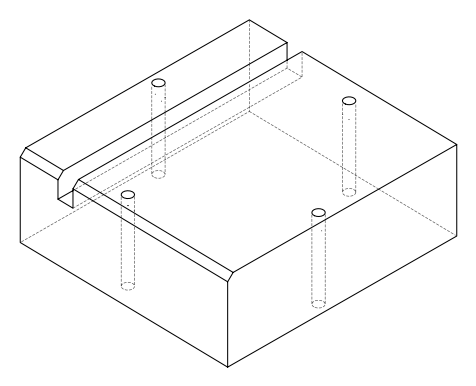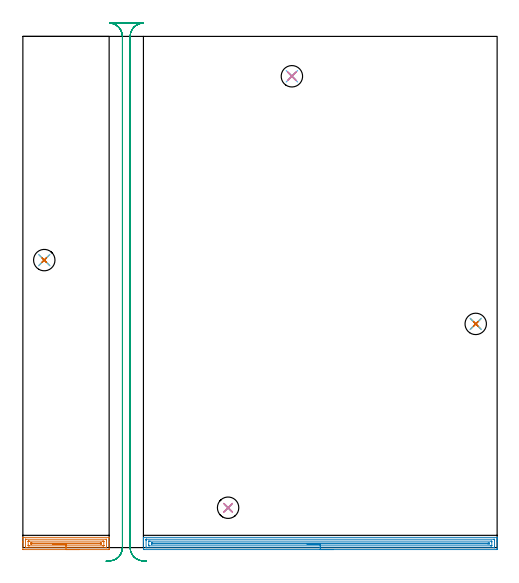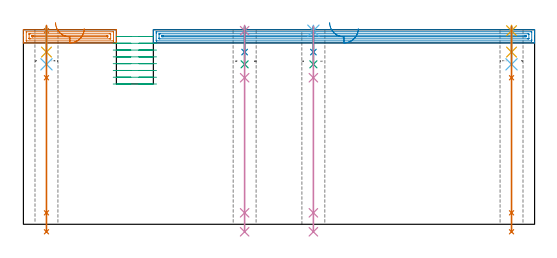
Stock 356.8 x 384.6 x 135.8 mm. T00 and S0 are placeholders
(PLAN: 19 operations, 14 tool changes, 28.8 min)
(1 AREA_MILL | FG_CHAMFER_SURFACE | UGT0205_001 | 2.26 min | 2982 mm3)
(2 AREA_MILL_1 | FG_CHAMFER_SURFACE_1 | UGT0205_001 | 8.7 min | 11495 mm3)
(3 MILL_RECTANGULAR_SLOT | SLOT_RECTANGULAR | UGT0201_094 | Follow Part, ap 5, ae 75% | 13.88 min | 375611 mm3)
(4 SPOT_DRILL | STEP1HOLE | NXT0321_9005460120000 | 0.03 min | 3 mm3)
(5 SPOT_DRILL_1 | STEP1HOLE_1 | NXT0321_9005460120000 | 0.03 min | 48 mm3)
(6 SPOT_DRILL_2 | STEP1HOLE_2 | NXT0321_9005460120000 | 0.03 min | 6 mm3)
(7 SPOT_DRILL_3 | STEP1HOLE_3 | NXT0321_9005460120000 | 0.03 min | 45 mm3)
(8 DRILL_BLIND_HOLE_INTO_CENTER | STEP1HOLE | UGT0301_217 | 0.07 min | 1141 mm3)
(9 DRILL_TO_ENLARGE_BLIND_HOLE | STEP1HOLE | NXT0301_111 | 0.11 min | 3494 mm3)
(10 GUN_DRILL_THROUGH_HOLE | STEP1HOLE | UGT0307_013 | 0.77 min | 22667 mm3)
(11 DRILL_BLIND_HOLE_INTO_CENTER_1 | STEP1HOLE_1 | UGT0301_217 | 0.07 min | 1150 mm3)
(12 DRILL_TO_ENLARGE_BLIND_HOLE_1 | STEP1HOLE_1 | NXT0301_111 | 0.11 min | 3494 mm3)
(13 GUN_DRILL_THROUGH_HOLE_1 | STEP1HOLE_1 | UGT0307_013 | 0.77 min | 22670 mm3)
(14 DRILL_BLIND_HOLE_INTO_CENTER_2 | STEP1HOLE_2 | UGT0301_217 | 0.07 min | 1192 mm3)
(15 DRILL_TO_ENLARGE_BLIND_HOLE_2 | STEP1HOLE_2 | NXT0301_111 | 0.11 min | 3443 mm3)
(16 GUN_DRILL_THROUGH_HOLE_2 | STEP1HOLE_2 | UGT0307_013 | 0.77 min | 22669 mm3)
(17 DRILL_BLIND_HOLE_INTO_CENTER_3 | STEP1HOLE_3 | UGT0301_217 | 0.07 min | 1137 mm3)
(18 DRILL_TO_ENLARGE_BLIND_HOLE_3 | STEP1HOLE_3 | NXT0301_111 | 0.11 min | 3449 mm3)
(19 GUN_DRILL_THROUGH_HOLE_3 | STEP1HOLE_3 | UGT0307_013 | 0.77 min | 22777 mm3)
(TOOL UGT0205_001 | Chamfer Mill 20 x 3 x 45 deg. | D20 FL50 Z2)
(TOOL UGT0201_094 | End mill 20 mm | D20 FL38 Z4)
(TOOL NXT0321_9005460120000 | NC Spot Drill, 142deg, 12mm, Carbide, Uncoated | D12 PA142 FL30 Z2)
(TOOL UGT0301_217 | Twist Drill 10.4 mm | D10.4 PA118 FL82 Z2)
(TOOL NXT0301_111 | Carbide Drill 16.1mm [860.1-1610-050A1-PM 4234] | D16.1 PA147 FL73 Z2)
(TOOL UGT0307_013 | Gun Drill 16 mm | D16 PA130 FL24 Z1)
(OP 1 AREA_MILL)
G17 G21 G94 G90
T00 M6
G54
G17 G0 G90 X42.45 Y-1.5 S1061 M3
G43 Z145.8 H0
Z136.6
G94 G1 X42.412 Z135.728 F250.
X42.298 Z134.864
X42.109 Z134.012
X41.847 Z133.18
X41.513 Z132.374
X41.11 Z131.6
X40.642 Z130.864
X40.11 Z130.172
X39.521 Z129.529
X38.878 Z128.94
X38.186 Z128.409
X37.45 Z127.94
X36.676 Z127.537
X35.87 Z127.203
X35.038 Z126.941
X34.187 Z126.752
X33.322 Z126.638
X32.45 Z126.6
X0.526
X0.221 Y-1.496 Z126.602
X0.01 Y-1.491 Z126.605
X0. Y-1.273 Z126.823
Y3.546 Z131.639
Y4.271 Z132.369
Y4.437 Z132.534
Y7.481 Z135.579
X0.007 Y7.675 Z135.769
X0.01 Y7.696 Z135.789
X0.083 Y7.7 Z135.8
X64.817
X64.89 Y7.696 Z135.789
X64.893 Y7.675 Z135.769
X64.9 Y7.481 Z135.579
Y4.271 Z132.369
Y3.546 Z131.639
Y-0.911 Z127.185
X64.897 Y-1.276 Z126.82
X64.89 Y-1.491 Z126.605
X64.676 Y-1.499 Z126.599
X64.374 Y-1.5 Z126.6
X32.45
Y-0.086 Z128.014
X2.3
X2.021 Y-0.079 Z128.021
X2.01 Y-0.061 Z128.039
X2.008 Y-0.02 Z128.08
X2.001 Y0.28 Z128.38
Y6.219 Z134.319
X2.002 Y6.257 Z134.357
X2.006 Y6.275 Z134.375
X2.008 Y6.278 Z134.378
X2.037 Y6.281 Z134.381
X2.168 Y6.285 Z134.385
X2.234 Y6.286 Z134.386
X62.6 Y6.285 Z134.385
X62.879 Y6.279 Z134.379
X62.89 Y6.261 Z134.361
X62.892 Y6.219 Z134.319
X62.899 Y5.92 Z134.02
Y-0.02 Z128.08
X62.898 Y-0.057 Z128.043
X62.894 Y-0.075 Z128.025
X62.892 Y-0.078 Z128.022
X62.863 Y-0.081 Z128.019
X62.732 Y-0.085 Z128.015
X62.666 Y-0.086 Z128.014
X32.45
Y1.328 Z129.428
X4.96 Y1.329 Z129.429
X4.504 Y1.33 Z129.43
X4.073 Y1.334 Z129.434
X4.021 Y1.335 Z129.435
X4.009 Y1.543 Z129.643
X4.002 Y1.69 Z129.79
X4.001 Y1.763 Z129.863
X4. Y1.836 Z129.936
Y4.51 Z132.61
X4.001 Y4.584 Z132.684
X4.004 Y4.731 Z132.831
X4.01 Y4.828 Z132.928
X4.015 Y4.866 Z132.966
X4.021 Y4.867 Z132.967
X4.073 Y4.869 Z132.969
X4.528 Y4.871 Z132.971
X4.96
X59.94
X60.396 Y4.87 Z132.97
X60.827 Y4.866 Z132.966
X60.879 Y4.865 Z132.965
X60.891 Y4.657 Z132.757
X60.898 Y4.51 Z132.61
X60.899 Y4.437 Z132.537
X60.9 Y4.364 Z132.464
Y1.69 Z129.79
X60.899 Y1.616 Z129.716
X60.896 Y1.469 Z129.569
X60.89 Y1.372 Z129.472
X60.885 Y1.334 Z129.434
X60.879 Y1.333 Z129.433
X60.827 Y1.331 Z129.431
X60.372 Y1.329 Z129.429
X59.94
X32.45 Y1.328 Z129.428
Y2.743 Z130.843
X6.646
X6.297 Y2.744 Z130.844
X6.123 Y2.747 Z130.847
X6.038 Y2.75 Z130.85
X6.01 Y2.756 Z130.856
X6.009 Y2.788 Z130.888
X6.002 Y3.39 Z131.49
X6.007 Y3.441 Z131.541
X6.01 Y3.45 Z131.55
X6.024 Y3.451 Z131.551
X6.733 Y3.457 Z131.557
X6.821
X58.255
X58.603 Y3.456 Z131.556
X58.777 Y3.453 Z131.553
X58.862 Y3.45 Z131.55
X58.89 Y3.444 Z131.544
X58.892 Y3.412 Z131.512
X58.898 Y2.811 Z130.911
X58.892 Y2.767 Z130.867
X58.888 Y2.749 Z130.849
X58.874 Y2.748 Z130.848
X58.785 Y2.745 Z130.845
X58.604 Y2.743 Z130.843
X32.45
X31.578 Z130.881
X30.714 Z130.995
X29.862 Z131.183
X29.03 Z131.446
X28.224 Z131.78
X27.45 Z132.182
X26.714 Z132.651
X26.022 Z133.182
X25.379 Z133.772
X24.79 Z134.415
X24.259 Z135.107
X23.79 Z135.843
X23.387 Z136.616
X23.053 Z137.422
X22.791 Z138.254
X22.602 Z139.106
X22.488 Z139.971
X22.45 Z140.843
G0 Z145.8
M5
M2
(OP 2 AREA_MILL_1)
G17 G21 G94 G90
T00 M6
G54
G17 G0 G90 X233.75 Y-1.5 S1061 M3
G43 Z145.8 H0
Z136.6
G94 G1 X233.712 Z135.728 F250.
X233.598 Z134.864
X233.409 Z134.012
X233.147 Z133.18
X232.813 Z132.374
X232.41 Z131.6
X231.942 Z130.864
X231.41 Z130.172
X230.821 Z129.529
X230.178 Z128.94
X229.486 Z128.409
X228.75 Z127.94
X227.976 Z127.537
X227.17 Z127.203
X226.338 Z126.941
X225.486 Z126.752
X224.622 Z126.638
X223.75 Z126.6
X91.298
X90.992 Y-1.496 Z126.602
X90.71 Y-1.491 Z126.606
X90.7 Y-1.204 Z126.893
Y4.437 Z132.531
Y5.024 Z133.121
Y5.328 Z133.424
Y5.915 Z134.012
Y6.219 Z134.315
Y6.828 Z134.927
Y7.111 Z135.21
Y7.298 Z135.397
X90.708 Y7.653 Z135.745
X90.71 Y7.697 Z135.788
X90.852 Y7.7 Z135.8
X356.648
X356.79 Y7.697 Z135.788
X356.792 Y7.653 Z135.745
X356.8 Y7.298 Z135.397
Y6.828 Z134.927
Y6.219 Z134.315
Y5.024 Z133.121
Y4.437 Z132.531
Y-0.617 Z127.48
X356.798 Y-0.911 Z127.186
X356.793 Y-1.491 Z126.606
X356.785 Y-1.493 Z126.604
X356.202 Y-1.5 Z126.6
X223.75
Y-0.086 Z128.014
X93.082 Y-0.085 Z128.015
X93.016 Y-0.084 Z128.016
X92.884 Y-0.079 Z128.021
X92.71 Y-0.068 Z128.032
X92.708 Y-0.02 Z128.08
X92.701 Y0.361 Z128.461
X92.7 Y5.328 Z133.428
Y5.71 Z133.81
X92.704 Y6.219 Z134.319
X92.707 Y6.266 Z134.366
X92.708 Y6.274 Z134.374
X92.731 Y6.279 Z134.379
X92.817 Y6.282 Z134.382
X92.95 Y6.285 Z134.385
X93.016 Y6.286 Z134.386
X354.418 Y6.285 Z134.385
X354.484 Y6.284 Z134.384
X354.616 Y6.279 Z134.379
X354.79 Y6.268 Z134.368
X354.792 Y6.219 Z134.319
X354.798 Y5.839 Z133.939
X354.8 Y0.872 Z128.972
Y0.49 Z128.59
X354.796 Y-0.02 Z128.08
X354.793 Y-0.066 Z128.034
X354.792 Y-0.074 Z128.026
X354.769 Y-0.079 Z128.021
X354.683 Y-0.082 Z128.018
X354.55 Y-0.085 Z128.015
X354.484 Y-0.086 Z128.014
X223.75
Y1.329 Z129.429
X95.3
X94.866 Y1.333 Z129.433
X94.73 Y1.335 Z129.435
X94.71 Y1.598 Z129.698
X94.703 Y1.763 Z129.863
X94.7 Y1.929 Z130.029
X94.701 Y4.602 Z132.702
X94.706 Y4.768 Z132.868
X94.713 Y4.865 Z132.965
X94.758 Y4.868 Z132.968
X94.866 Y4.87 Z132.97
X95.323 Y4.871 Z132.971
X95.758
X352.2
X352.634 Y4.867 Z132.967
X352.77 Y4.865 Z132.965
X352.79 Y4.602 Z132.702
X352.797 Y4.437 Z132.537
X352.8 Y4.271 Z132.371
X352.799 Y1.598 Z129.698
X352.794 Y1.432 Z129.532
X352.787 Y1.335 Z129.435
X352.742 Y1.332 Z129.432
X352.634 Y1.33 Z129.43
X352.177 Y1.329 Z129.429
X351.742 Y1.328 Z129.428
X223.75 Y1.329 Z129.429
Y2.743 Z130.843
X97.453
X96.74 Y2.75 Z130.85
X96.71 Y2.759 Z130.859
X96.706 Y2.804 Z130.904
X96.702 Y2.902 Z131.002
X96.701 Y3.1 Z131.2
X96.702 Y3.298 Z131.398
X96.706 Y3.396 Z131.496
X96.71 Y3.441 Z131.541
X96.744 Y3.451 Z131.551
X96.827 Y3.453 Z131.553
X97.542 Y3.457 Z131.557
X97.63
X350.047
X350.76 Y3.45 Z131.55
X350.79 Y3.441 Z131.541
X350.794 Y3.396 Z131.496
X350.798 Y3.298 Z131.398
X350.799 Y3.1 Z131.2
X350.798 Y2.902 Z131.002
X350.794 Y2.804 Z130.904
X350.79 Y2.759 Z130.859
X350.756 Y2.749 Z130.849
X349.87 Y2.743 Z130.843
X223.75
X222.878 Z130.881
X222.013 Z130.995
X221.162 Z131.183
X220.33 Z131.446
X219.524 Z131.78
X218.75 Z132.182
X218.014 Z132.651
X217.322 Z133.182
X216.679 Z133.772
X216.09 Z134.415
X215.558 Z135.107
X215.09 Z135.843
X214.687 Z136.617
X214.353 Z137.423
X214.091 Z138.255
X213.902 Z139.106
X213.788 Z139.971
X213.75 Z140.843
G0 Z145.8
M5
M2
(OP 3 MILL_RECTANGULAR_SLOT)
G17 G21 G94 G90
T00 M6
G54
G17 G0 G90 X90.617 Y-10.44 S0 M3
G43 Z145.8 H0
Z131.062
G94 G1 X87.751 Y-9.555 F250.
G2 X80.7 Y0. R10. F500.
G1 Y384.6
G2 X90.253 Y394.59 R10.
G1 Y394.6
X65.347
Y394.59
G2 X74.9 Y384.6 R10.
G1 Y0.
G2 X67.846 Y-9.556 R10.
G1 X64.98 Y-10.44 F250.
G0 X92.917 Y-10.202 Z126.325
G1 X89.926 Y-9.97
G2 X80.7 Y0. R10. F500.
G1 Y384.6
G2 X90.253 Y394.59 R10.
G1 Y394.6
X65.347
Y394.59
G2 X74.9 Y384.6 R10.
G1 Y0.
G2 X65.674 Y-9.97 R10.
G1 X62.683 Y-10.202 F250.
G0 X92.917 Z121.587
G1 X89.926 Y-9.97
G2 X80.7 Y0. R10. F500.
G1 Y384.6
G2 X90.253 Y394.59 R10.
G1 Y394.6
X65.347
Y394.59
G2 X74.9 Y384.6 R10.
G1 Y0.
G2 X65.674 Y-9.97 R10.
G1 X62.683 Y-10.202 F250.
G0 X92.917 Z116.85
G1 X89.926 Y-9.97
G2 X80.7 Y0. R10. F500.
G1 Y384.6
G2 X90.253 Y394.59 R10.
G1 Y394.6
X65.347
Y394.59
G2 X74.9 Y384.6 R10.
G1 Y0.
G2 X65.674 Y-9.97 R10.
G1 X62.683 Y-10.202 F250.
G0 X92.917 Z112.112
G1 X89.926 Y-9.97
G2 X80.7 Y0. R10. F500.
G1 Y384.6
G2 X90.253 Y394.59 R10.
G1 Y394.6
X65.347
Y394.59
G2 X74.9 Y384.6 R10.
G1 Y0.
G2 X65.674 Y-9.97 R10.
G1 X62.683 Y-10.202 F250.
G0 X92.917 Z107.375
G1 X89.926 Y-9.97
G2 X80.7 Y0. R10. F500.
G1 Y384.6
G2 X90.253 Y394.59 R10.
G1 Y394.6
X65.347
Y394.59
G2 X74.9 Y384.6 R10.
G1 Y0.
G2 X65.674 Y-9.97 R10.
G1 X62.683 Y-10.202 F250.
G0 X92.917 Z102.637
G1 X89.926 Y-9.97
G2 X80.7 Y0. R10. F500.
G1 Y384.6
G2 X90.253 Y394.59 R10.
G1 Y394.6
X65.347
Y394.59
G2 X74.9 Y384.6 R10.
G1 Y0.
G2 X65.674 Y-9.97 R10.
G1 X62.683 Y-10.202 F250.
G0 X92.917 Z97.9
G1 X89.926 Y-9.97
G2 X80.7 Y0. R10. F500.
G1 Y384.6
G2 X90.253 Y394.59 R10.
G1 Y394.6
X65.347
Y394.59
G2 X74.9 Y384.6 R10.
G1 Y0.
G2 X65.674 Y-9.97 R10.
G1 X62.683 Y-10.202 F250.
G0 Z145.8
M5
M2
(OP 4 SPOT_DRILL)
G17 G21 G94 G90
T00 M6
G54
G17 G0 G90 X154.4 Y30. S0 M3
G43 Z145.8 H0
G94 G81 G98 Z135.111 F250. R138.8
G80
M5
M2
(OP 5 SPOT_DRILL_1)
G17 G21 G94 G90
T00 M6
G54
G17 G0 G90 X340.7 Y168.3 S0 M3
G43 Z145.8 H0
G94 G81 G98 Z135.111 F250. R138.8
G80
M5
M2
(OP 6 SPOT_DRILL_2)
G17 G21 G94 G90
T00 M6
G54
G17 G0 G90 X202.4 Y354.6 S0 M3
G43 Z145.8 H0
G94 G81 G98 Z135.111 F250. R138.8
G80
M5
M2
(OP 7 SPOT_DRILL_3)
G17 G21 G94 G90
T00 M6
G54
G17 G0 G90 X16.1 Y216.3 S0 M3
G43 Z145.8 H0
G94 G81 G98 Z135.111 F250. R138.8
G80
M5
M2
(OP 8 DRILL_BLIND_HOLE_INTO_CENTER)
G17 G21 G94 G90
T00 M6
G54
G17 G0 G90 X154.4 Y30. S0 M3
G43 Z145.8 H0
G94 G81 G98 Z120.2 F250. R137.8
G80
M5
M2
(OP 9 DRILL_TO_ENLARGE_BLIND_HOLE)
G17 G21 G94 G90
T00 M6
G54
G17 G0 G90 X154.4 Y30. S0 M3
G43 Z145.8 H1
G94 G81 G98 Z111.65 F250. R137.8
G80
M5
M2
(OP 10 GUN_DRILL_THROUGH_HOLE)
G17 G21 G94 G90
T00 M6
G54
G17 G0 G90 X154.4 Y30. M8
G43 Z145.8 H0
Z138.02
S716 M3
G94 G1 Z102.289 F125. M26
G4 X.084
Z8. F250.
G4 X.084
Z-5.23 F125.
G4 X.084
M5
M9
G0 Z138.02
Z145.8
M2
(OP 11 DRILL_BLIND_HOLE_INTO_CENTER_1)
G17 G21 G94 G90
T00 M6
G54
G17 G0 G90 X340.7 Y168.3 S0 M3
G43 Z145.8 H0
G94 G81 G98 Z120.2 F250. R137.8
G80
M5
M2
(OP 12 DRILL_TO_ENLARGE_BLIND_HOLE_1)
G17 G21 G94 G90
T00 M6
G54
G17 G0 G90 X340.7 Y168.3 S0 M3
G43 Z145.8 H1
G94 G81 G98 Z111.65 F250. R137.8
G80
M5
M2
(OP 13 GUN_DRILL_THROUGH_HOLE_1)
G17 G21 G94 G90
T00 M6
G54
G17 G0 G90 X340.7 Y168.3 M8
G43 Z145.8 H0
Z138.02
S716 M3
G94 G1 Z102.289 F125. M26
G4 X.084
Z8. F250.
G4 X.084
Z-5.23 F125.
G4 X.084
M5
M9
G0 Z138.02
Z145.8
M2
(OP 14 DRILL_BLIND_HOLE_INTO_CENTER_2)
G17 G21 G94 G90
T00 M6
G54
G17 G0 G90 X202.4 Y354.6 S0 M3
G43 Z145.8 H0
G94 G81 G98 Z120.2 F250. R137.8
G80
M5
M2
(OP 15 DRILL_TO_ENLARGE_BLIND_HOLE_2)
G17 G21 G94 G90
T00 M6
G54
G17 G0 G90 X202.4 Y354.6 S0 M3
G43 Z145.8 H1
G94 G81 G98 Z111.65 F250. R137.8
G80
M5
M2
(OP 16 GUN_DRILL_THROUGH_HOLE_2)
G17 G21 G94 G90
T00 M6
G54
G17 G0 G90 X202.4 Y354.6 M8
G43 Z145.8 H0
Z138.02
S716 M3
G94 G1 Z102.289 F125. M26
G4 X.084
Z8. F250.
G4 X.084
Z-5.23 F125.
G4 X.084
M5
M9
G0 Z138.02
Z145.8
M2
(OP 17 DRILL_BLIND_HOLE_INTO_CENTER_3)
G17 G21 G94 G90
T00 M6
G54
G17 G0 G90 X16.1 Y216.3 S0 M3
G43 Z145.8 H0
G94 G81 G98 Z120.2 F250. R137.8
G80
M5
M2
(OP 18 DRILL_TO_ENLARGE_BLIND_HOLE_3)
G17 G21 G94 G90
T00 M6
G54
G17 G0 G90 X16.1 Y216.3 S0 M3
G43 Z145.8 H1
G94 G81 G98 Z111.65 F250. R137.8
G80
M5
M2
(OP 19 GUN_DRILL_THROUGH_HOLE_3)
G17 G21 G94 G90
T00 M6
G54
G17 G0 G90 X16.1 Y216.3 M8
G43 Z145.8 H0
Z138.02
S716 M3
G94 G1 Z102.289 F125. M26
G4 X.084
Z8. F250.
G4 X.084
Z-5.23 F125.
G4 X.084
M5
M9
G0 Z138.02
Z145.8
M2
